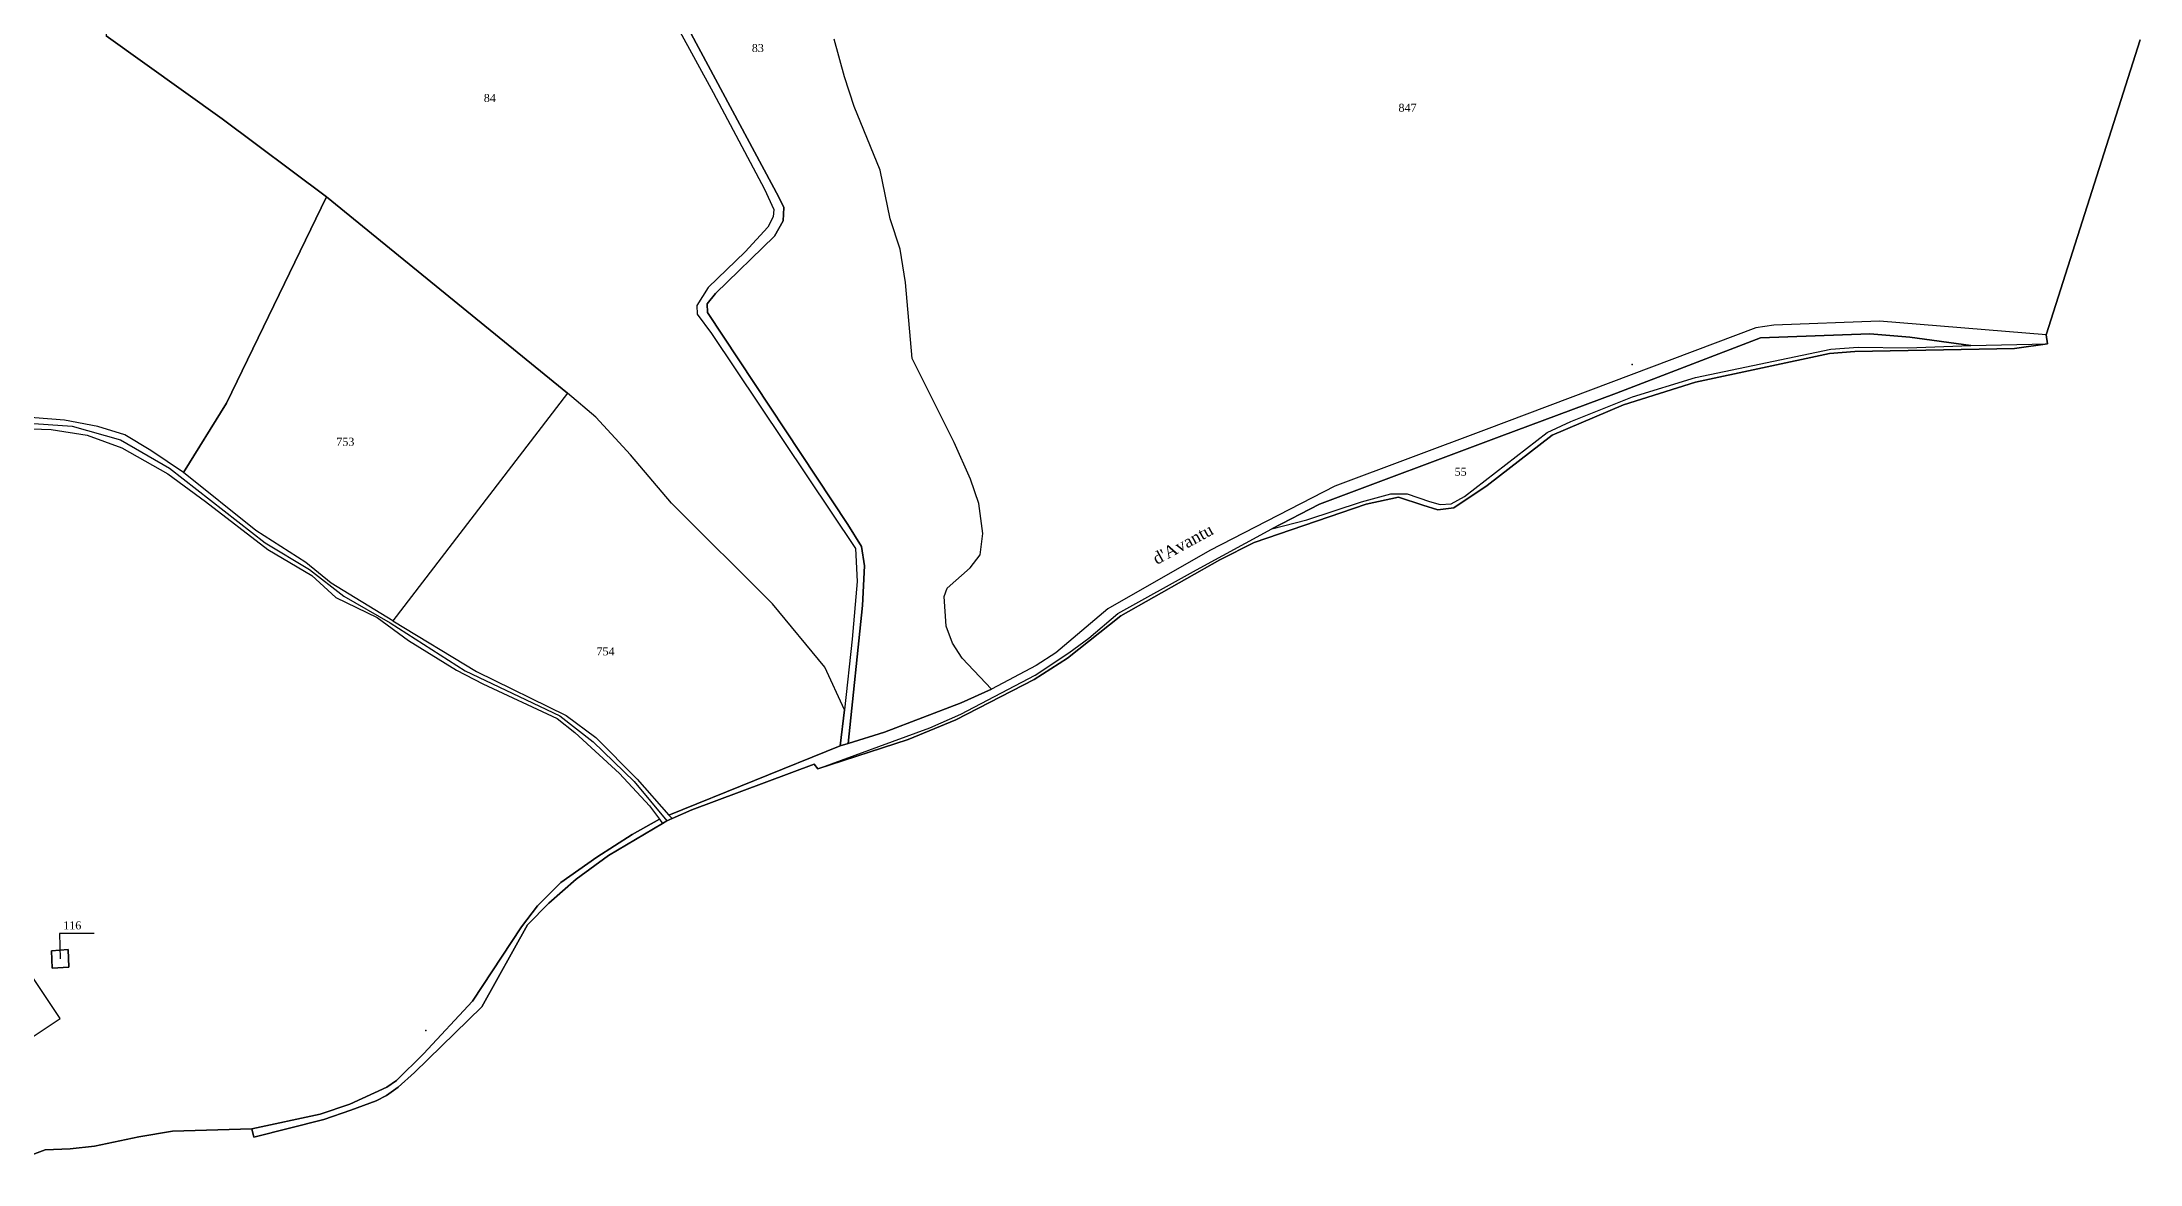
# Model space of a CAD drawing. Extents: x 1208104 to 1212743, y 6150498 to 6153217.
# Drawn here: x 1210559 to 1211083, y 6151800 to 6152081 of the extents above; entities that cross this region are included whole.
import ezdxf

# ---------------------------------------------------------------- set-up
doc = ezdxf.new("R2010")
doc.units = 0
doc.linetypes.add('CONTINU', pattern=[0])
doc.layers.get('0').update_dxf_attribs({"linetype": 'CONTINU'})
for name, color, linetype in [('1FLECHEFL', 7, 'CONTINU'), ('1LIEUDIT', 7, 'CONTINU'), ('1PARCELLE', 7, 'CONTINU'), ('1SUBDSECT', 7, 'CONTINU'), ('1TRONFLUV', 7, 'CONTINU'), ('1TROUPARCELLE', 7, 'CONTINU'), ('1ZONCOMM', 7, 'CONTINU'), ('3BATIDUR', 7, 'CONTINU'), ('3FLECHEPAR', 7, 'CONTINU'), ('3PARCELLETEX', 7, 'CONTINU'), ('3TRONFLUVTEX', 7, 'CONTINU')]:
    doc.layers.add(name, color=color, linetype=linetype)
doc.styles.get("Standard").update_dxf_attribs({"font": 'Times New Roman'})

# ---------------------------------------------------------------- blocks, each defined once
blk = doc.blocks.new('FLECHRU1')
blk.add_point((0, 0))

msp = doc.modelspace()

# ---------------------------------------------------------------- linework, layer by layer
at = {"layer": '1LIEUDIT'}
msp.add_lwpolyline([(1211083.18, 6152081.27), (1211059.7, 6152007.54), (1211060.08, 6152005.25), (1211051.78, 6152004.15), (1211011.93, 6152003.36), (1211005.6, 6152002.84), (1210972.05, 6151995.7), (1210954.13, 6151990.04), (1210936.23, 6151982.43), (1210920.03, 6151969.89), (1210911.66, 6151964.24), (1210907.7, 6151963.81), (1210903.98, 6151964.93), (1210897.89, 6151966.97), (1210889.8, 6151965.21), (1210861.77, 6151955.65), (1210853.2, 6151951.29), (1210828.46, 6151937.29), (1210815.13, 6151926.65), (1210806.79, 6151921.38), (1210787.2, 6151911.27), (1210775.34, 6151906.37), (1210752.72, 6151899.02), (1210751.82, 6151900.16), (1210721.25, 6151888.76), (1210716.31, 6151886.56), (1210714.99, 6151885.98), (1210713.91, 6151885.33), (1210700.46, 6151877.31), (1210692.32, 6151871.4), (1210685.51, 6151865.44), (1210680.2, 6151860.03), (1210668.74, 6151839.5), (1210651.97, 6151823.05), (1210647.86, 6151819.43), (1210644.97, 6151817.34), (1210642.35, 6151815.97), (1210636.03, 6151813.63), (1210629.24, 6151811.36), (1210611.75, 6151806.88), (1210611.29, 6151808.97), (1210591.48, 6151808.41), (1210583.01, 6151807.02), (1210571.93, 6151804.69), (1210565.85, 6151804.01), (1210559.64, 6151803.73), (1210550.09, 6151800.18)], dxfattribs=at)
at = {"layer": '1PARCELLE'}
for points in [[(1210524.42, 6151995.37), (1210526.89, 6152016.29), (1210526.94, 6152026.51), (1210526.74, 6152058.2), (1210527.91, 6152074.36), (1210528.4, 6152093.23), (1210528.24, 6152132.29), (1210536.19, 6152132.66), (1210540.99, 6152132.87), (1210552.62, 6152128.18), (1210567.66, 6152121.15), (1210576.71, 6152115.68), (1210574.88, 6152082.28), (1210603.89, 6152061.55), (1210629.97, 6152042.07), (1210604.98, 6151990.47), (1210594.17, 6151973.14), (1210586.05, 6151978.65), (1210579.51, 6151982.55), (1210572.8, 6151984.61), (1210564.48, 6151986.16), (1210548.53, 6151987.43), (1210539.98, 6151989.71), (1210524.42, 6151995.37)], [(1210690.18, 6151992.99), (1210646.53, 6151935.99), (1210631.13, 6151945.48), (1210624.75, 6151950.61), (1210612.26, 6151958.57), (1210594.17, 6151973.14), (1210604.98, 6151990.47), (1210629.97, 6152042.07), (1210690.18, 6151992.99)], [(1211025.15, 6152004.26), (1211040.88, 6152004.89), (1211025.63, 6152006.96), (1211015.61, 6152007.81), (1210988.33, 6152006.83), (1210952.33, 6151992.99), (1210923.01, 6151982.06), (1210878.14, 6151965.19), (1210866.19, 6151959.02), (1210874.98, 6151961.24), (1210888.6, 6151965.79), (1210895.95, 6151967.74), (1210900.05, 6151967.81), (1210905.64, 6151965.88), (1210908.23, 6151965.15), (1210911.01, 6151965.29), (1210914.37, 6151967.15), (1210935.03, 6151983.09), (1210940.93, 6151985.84), (1210956.32, 6151992.05), (1210972.12, 6151996.83), (1211005.87, 6152003.96), (1211012.77, 6152004.48), (1211025.15, 6152004.26)], [(1210758.34, 6151904.77), (1210759.37, 6151913.77), (1210754.45, 6151924.45), (1210741.45, 6151940.31), (1210716.13, 6151965.45), (1210705.95, 6151977.53), (1210697.26, 6151986.95), (1210690.18, 6151992.99), (1210646.53, 6151935.99), (1210667.42, 6151923.34), (1210689.83, 6151912.37), (1210697.25, 6151906.82), (1210707.6, 6151896.4), (1210715.52, 6151887.43), (1210758.34, 6151904.77)], [(1210561.41, 6151849.14), (1210561.26, 6151853.52), (1210565.41, 6151853.8), (1210565.55, 6151849.44), (1210561.41, 6151849.14)]]:
    msp.add_lwpolyline(points, close=True, dxfattribs=at)
for points in [[(1210708.44, 6152101.51), (1210726.58, 6152068.12), (1210739.41, 6152043.99), (1210741.76, 6152038.9), (1210741.6, 6152037.03), (1210740.28, 6152034.45), (1210734.55, 6152028.33), (1210725.36, 6152019.36), (1210722.47, 6152014.84), (1210722.62, 6152012.74), (1210726.16, 6152007.9), (1210762.16, 6151954.11), (1210762.58, 6151945.83), (1210761.35, 6151931.44), (1210759.37, 6151913.77), (1210759.37, 6151913.77), (1210754.45, 6151924.45), (1210741.45, 6151940.31), (1210716.13, 6151965.45), (1210705.95, 6151977.53), (1210697.26, 6151986.95), (1210690.18, 6151992.99), (1210629.97, 6152042.07), (1210603.89, 6152061.55), (1210574.88, 6152082.28)], [(1210708.44, 6152101.51), (1210726.58, 6152068.12), (1210739.41, 6152043.99), (1210741.76, 6152038.9), (1210741.6, 6152037.03), (1210740.28, 6152034.45), (1210734.55, 6152028.33), (1210725.36, 6152019.36), (1210722.47, 6152014.84), (1210722.62, 6152012.74), (1210726.16, 6152007.9), (1210762.16, 6151954.11), (1210762.58, 6151945.83), (1210761.35, 6151931.44), (1210759.37, 6151913.77), (1210758.34, 6151904.77), (1210760.31, 6151905.37), (1210763.89, 6151939.85), (1210764.43, 6151949.79), (1210763.65, 6151954.65), (1210760.24, 6151960.09), (1210725.2, 6152013.09), (1210725.12, 6152015.33), (1210727.16, 6152017.87), (1210741.94, 6152032.24), (1210744.08, 6152036.03), (1210744.24, 6152039.38), (1210743.03, 6152041.99), (1210711.3, 6152101.07)], [(1210711.3, 6152101.07), (1210743.03, 6152041.99), (1210744.24, 6152039.38), (1210744.08, 6152036.03), (1210741.94, 6152032.24), (1210727.16, 6152017.87), (1210725.12, 6152015.33), (1210725.2, 6152013.09), (1210760.24, 6151960.09), (1210763.65, 6151954.65), (1210764.43, 6151949.79), (1210763.89, 6151939.85), (1210760.31, 6151905.37), (1210769.43, 6151908.14), (1210788.52, 6151915.51), (1210796.12, 6151918.95), (1210788.84, 6151926.69), (1210786.36, 6151930.47), (1210784.85, 6151934.67), (1210784.29, 6151942.09), (1210785.1, 6151944.2), (1210790.8, 6151949.28), (1210793.28, 6151952.53), (1210794.01, 6151957.85), (1210792.97, 6151965.39), (1210790.9, 6151971.41), (1210786.79, 6151980.65), (1210776.33, 6152001.58), (1210774.62, 6152020.64), (1210773.34, 6152028.99), (1210770.82, 6152036.55), (1210768.28, 6152048.7), (1210761.81, 6152064.6), (1210759.39, 6152072.06), (1210756.8, 6152081.49)], [(1211083.18, 6152081.27), (1211059.7, 6152007.54), (1211018.08, 6152010.92), (1210991.63, 6152009.95), (1210987.12, 6152009.29), (1210919.75, 6151983.83), (1210881.98, 6151969.73), (1210850.69, 6151953.6), (1210825.23, 6151939.06), (1210812.2, 6151928.03), (1210807.31, 6151924.83), (1210796.12, 6151918.95), (1210788.84, 6151926.69), (1210788.84, 6151926.69), (1210786.36, 6151930.47), (1210784.85, 6151934.67), (1210784.29, 6151942.09), (1210785.1, 6151944.2), (1210790.8, 6151949.28), (1210793.28, 6151952.53), (1210794.01, 6151957.85), (1210792.97, 6151965.39), (1210790.9, 6151971.41), (1210786.79, 6151980.65), (1210776.33, 6152001.58), (1210774.62, 6152020.64), (1210773.34, 6152028.99), (1210770.82, 6152036.55), (1210768.28, 6152048.7), (1210761.81, 6152064.6), (1210759.39, 6152072.06), (1210756.8, 6152081.49)], [(1210546.71, 6151984.35), (1210561.12, 6151983.9), (1210570.15, 6151982.41), (1210578.83, 6151979.29), (1210590.32, 6151972.75), (1210599.69, 6151965.85), (1210615.31, 6151953.9), (1210626.29, 6151947.33), (1210632.28, 6151941.89), (1210642.59, 6151936.87), (1210650.45, 6151931.09), (1210662.4, 6151923.67), (1210669, 6151920.25), (1210687.61, 6151911.6), (1210692.01, 6151908.08), (1210703.16, 6151897.86), (1210710.71, 6151889.78), (1210713.19, 6151886.42), (1210706.36, 6151882.61), (1210697.53, 6151876.9), (1210688.55, 6151870.61), (1210682.69, 6151864.76), (1210678.71, 6151859.51), (1210666.44, 6151840.91), (1210654.22, 6151827.71), (1210647.45, 6151821.04), (1210645.06, 6151819.39), (1210635.82, 6151815.15), (1210628.36, 6151812.62), (1210611.29, 6151808.97), (1210591.48, 6151808.41), (1210583.01, 6151807.02), (1210571.93, 6151804.69), (1210565.85, 6151804.01), (1210559.64, 6151803.73), (1210550.09, 6151800.18)]]:
    msp.add_lwpolyline(points, dxfattribs=at)
at = {"layer": '1SUBDSECT'}
msp.add_lwpolyline([(1210550.09, 6151800.18), (1210559.64, 6151803.73), (1210565.85, 6151804.01), (1210571.93, 6151804.69), (1210583.01, 6151807.02), (1210591.48, 6151808.41), (1210611.29, 6151808.97), (1210611.75, 6151806.88), (1210629.24, 6151811.36), (1210636.03, 6151813.63), (1210642.35, 6151815.97), (1210644.97, 6151817.34), (1210647.86, 6151819.43), (1210651.97, 6151823.05), (1210668.74, 6151839.5), (1210680.2, 6151860.03), (1210685.51, 6151865.44), (1210692.32, 6151871.4), (1210700.46, 6151877.31), (1210713.91, 6151885.33), (1210714.99, 6151885.98), (1210716.31, 6151886.56), (1210721.25, 6151888.76), (1210751.82, 6151900.16), (1210752.72, 6151899.02), (1210775.34, 6151906.37), (1210787.2, 6151911.27), (1210806.79, 6151921.38), (1210815.13, 6151926.65), (1210828.46, 6151937.29), (1210853.2, 6151951.29), (1210861.77, 6151955.65), (1210889.8, 6151965.21), (1210897.89, 6151966.97), (1210903.98, 6151964.93), (1210907.7, 6151963.81), (1210911.66, 6151964.24), (1210920.03, 6151969.89), (1210936.23, 6151982.43), (1210954.13, 6151990.04), (1210972.05, 6151995.7), (1211005.6, 6152002.84), (1211011.93, 6152003.36), (1211051.78, 6152004.15), (1211060.08, 6152005.25), (1211059.7, 6152007.54), (1211083.18, 6152081.27)], dxfattribs=at)
at = {"layer": '1TRONFLUV'}
for points in [[(1210796.12, 6151918.95), (1210788.52, 6151915.51), (1210769.43, 6151908.14), (1210760.31, 6151905.37), (1210758.34, 6151904.77), (1210715.52, 6151887.43), (1210716.31, 6151886.56), (1210721.25, 6151888.76), (1210751.82, 6151900.16), (1210752.72, 6151899.02), (1210780.73, 6151909.23), (1210788.44, 6151912.72), (1210807.09, 6151922.44), (1210815.48, 6151927.98), (1210820.49, 6151931.71), (1210827.68, 6151937.82), (1210847.4, 6151948.77), (1210866.19, 6151959.02), (1210878.14, 6151965.19), (1210923.01, 6151982.06), (1210952.33, 6151992.99), (1210988.33, 6152006.83), (1211015.61, 6152007.81), (1211025.63, 6152006.96), (1211040.88, 6152004.89), (1211060.08, 6152005.25), (1211059.7, 6152007.54), (1211018.08, 6152010.92), (1210991.63, 6152009.95), (1210987.12, 6152009.29), (1210919.75, 6151983.83), (1210881.98, 6151969.73), (1210850.69, 6151953.6), (1210825.23, 6151939.06), (1210812.2, 6151928.03), (1210807.31, 6151924.83), (1210796.12, 6151918.95)], [(1210866.19, 6151959.02), (1210874.98, 6151961.24), (1210888.6, 6151965.79), (1210895.95, 6151967.74), (1210900.05, 6151967.81), (1210905.64, 6151965.88), (1210908.23, 6151965.15), (1210911.01, 6151965.29), (1210914.37, 6151967.15), (1210935.03, 6151983.09), (1210940.93, 6151985.84), (1210956.32, 6151992.05), (1210972.12, 6151996.83), (1211005.87, 6152003.96), (1211012.77, 6152004.48), (1211025.15, 6152004.26), (1211040.88, 6152004.89), (1211060.08, 6152005.25), (1211051.78, 6152004.15), (1211011.93, 6152003.36), (1211005.6, 6152002.84), (1210972.05, 6151995.7), (1210954.13, 6151990.04), (1210936.23, 6151982.43), (1210920.03, 6151969.89), (1210911.66, 6151964.24), (1210907.7, 6151963.81), (1210903.98, 6151964.93), (1210897.89, 6151966.97), (1210889.8, 6151965.21), (1210861.77, 6151955.65), (1210853.2, 6151951.29), (1210828.46, 6151937.29), (1210815.13, 6151926.65), (1210806.79, 6151921.38), (1210787.2, 6151911.27), (1210775.34, 6151906.37), (1210752.72, 6151899.02), (1210780.73, 6151909.23), (1210788.44, 6151912.72), (1210807.09, 6151922.44), (1210815.48, 6151927.98), (1210820.49, 6151931.71), (1210827.68, 6151937.82), (1210847.4, 6151948.77), (1210866.19, 6151959.02)], [(1210713.19, 6151886.42), (1210713.91, 6151885.33), (1210700.46, 6151877.31), (1210692.32, 6151871.4), (1210685.51, 6151865.44), (1210680.2, 6151860.03), (1210668.74, 6151839.5), (1210651.97, 6151823.05), (1210647.86, 6151819.43), (1210644.97, 6151817.34), (1210642.35, 6151815.97), (1210636.03, 6151813.63), (1210629.24, 6151811.36), (1210611.75, 6151806.88), (1210611.29, 6151808.97), (1210628.36, 6151812.62), (1210635.82, 6151815.15), (1210645.06, 6151819.39), (1210647.45, 6151821.04), (1210654.22, 6151827.71), (1210666.44, 6151840.91), (1210678.71, 6151859.51), (1210682.69, 6151864.76), (1210688.55, 6151870.61), (1210697.53, 6151876.9), (1210706.36, 6151882.61), (1210713.19, 6151886.42)]]:
    msp.add_lwpolyline(points, close=True, dxfattribs=at)
at = {"layer": '1TROUPARCELLE'}
msp.add_lwpolyline([(1210561.26, 6151853.52), (1210565.41, 6151853.8), (1210565.55, 6151849.44), (1210561.41, 6151849.14), (1210561.26, 6151853.52)], close=True, dxfattribs=at)
at = {"layer": '1ZONCOMM'}
msp.add_lwpolyline([(1210545.86, 6151986.11), (1210566.36, 6151984.68), (1210578.43, 6151981.3), (1210590.75, 6151974.23), (1210614.65, 6151955.52), (1210625.69, 6151948.87), (1210634.31, 6151942.16), (1210645.88, 6151935.5), (1210664.64, 6151923.53), (1210688.23, 6151912.28), (1210696.57, 6151905.79), (1210706.87, 6151895.87), (1210714.99, 6151885.98)], dxfattribs=at)
msp.add_lwpolyline([(1210545.86, 6151986.11), (1210566.36, 6151984.68), (1210578.43, 6151981.3), (1210590.75, 6151974.23), (1210614.65, 6151955.52), (1210625.69, 6151948.87), (1210634.31, 6151942.16), (1210645.88, 6151935.5), (1210664.64, 6151923.53), (1210688.23, 6151912.28), (1210696.57, 6151905.79), (1210706.87, 6151895.87), (1210714.99, 6151885.98)], dxfattribs=at)
at = {"layer": '3BATIDUR'}
for points in [[(1210540.97, 6151870.1), (1210532.49, 6151864.44), (1210554.87, 6151830.88), (1210563.36, 6151836.54), (1210540.97, 6151870.1)], [(1210561.26, 6151853.52), (1210561.41, 6151849.14), (1210565.55, 6151849.44), (1210565.41, 6151853.8), (1210561.26, 6151853.52)]]:
    msp.add_lwpolyline(points, close=True, dxfattribs=at)
at = {"layer": '3FLECHEPAR'}
msp.add_lwpolyline([(1210571.89, 6151857.85), (1210563.21, 6151857.87), (1210563.35, 6151851.52)], dxfattribs=at)

# ---------------------------------------------------------------- block references
at = {"layer": '1FLECHEFL'}
for p, rotation in [((1210956.25, 6152000.1), 23.2), ((1210654.81, 6151833.6), 52.4)]:
    msp.add_blockref('FLECHRU1', p, dxfattribs=dict(at, rotation=rotation))

# ---------------------------------------------------------------- texts
at = {"layer": '3PARCELLETEX'}
for s, p in [('83', (1210736.24, 6152078.26)), ('84', (1210669.26, 6152065.77)), ('847', (1210897.85, 6152063.32)), ('753', (1210632.39, 6151979.81)), ('55', (1210911.87, 6151972.29)), ('754', (1210697.42, 6151927.4)), ('116', (1210564.14, 6151858.87))]:
    msp.add_text(s, height=2, dxfattribs=at).set_placement(p)
at = {"layer": '3TRONFLUVTEX'}
msp.add_text("d'Avantu", height=3, rotation=28.6, dxfattribs=at).set_placement((1210837.47, 6151949.97))

doc.saveas('drawing.dxf')
